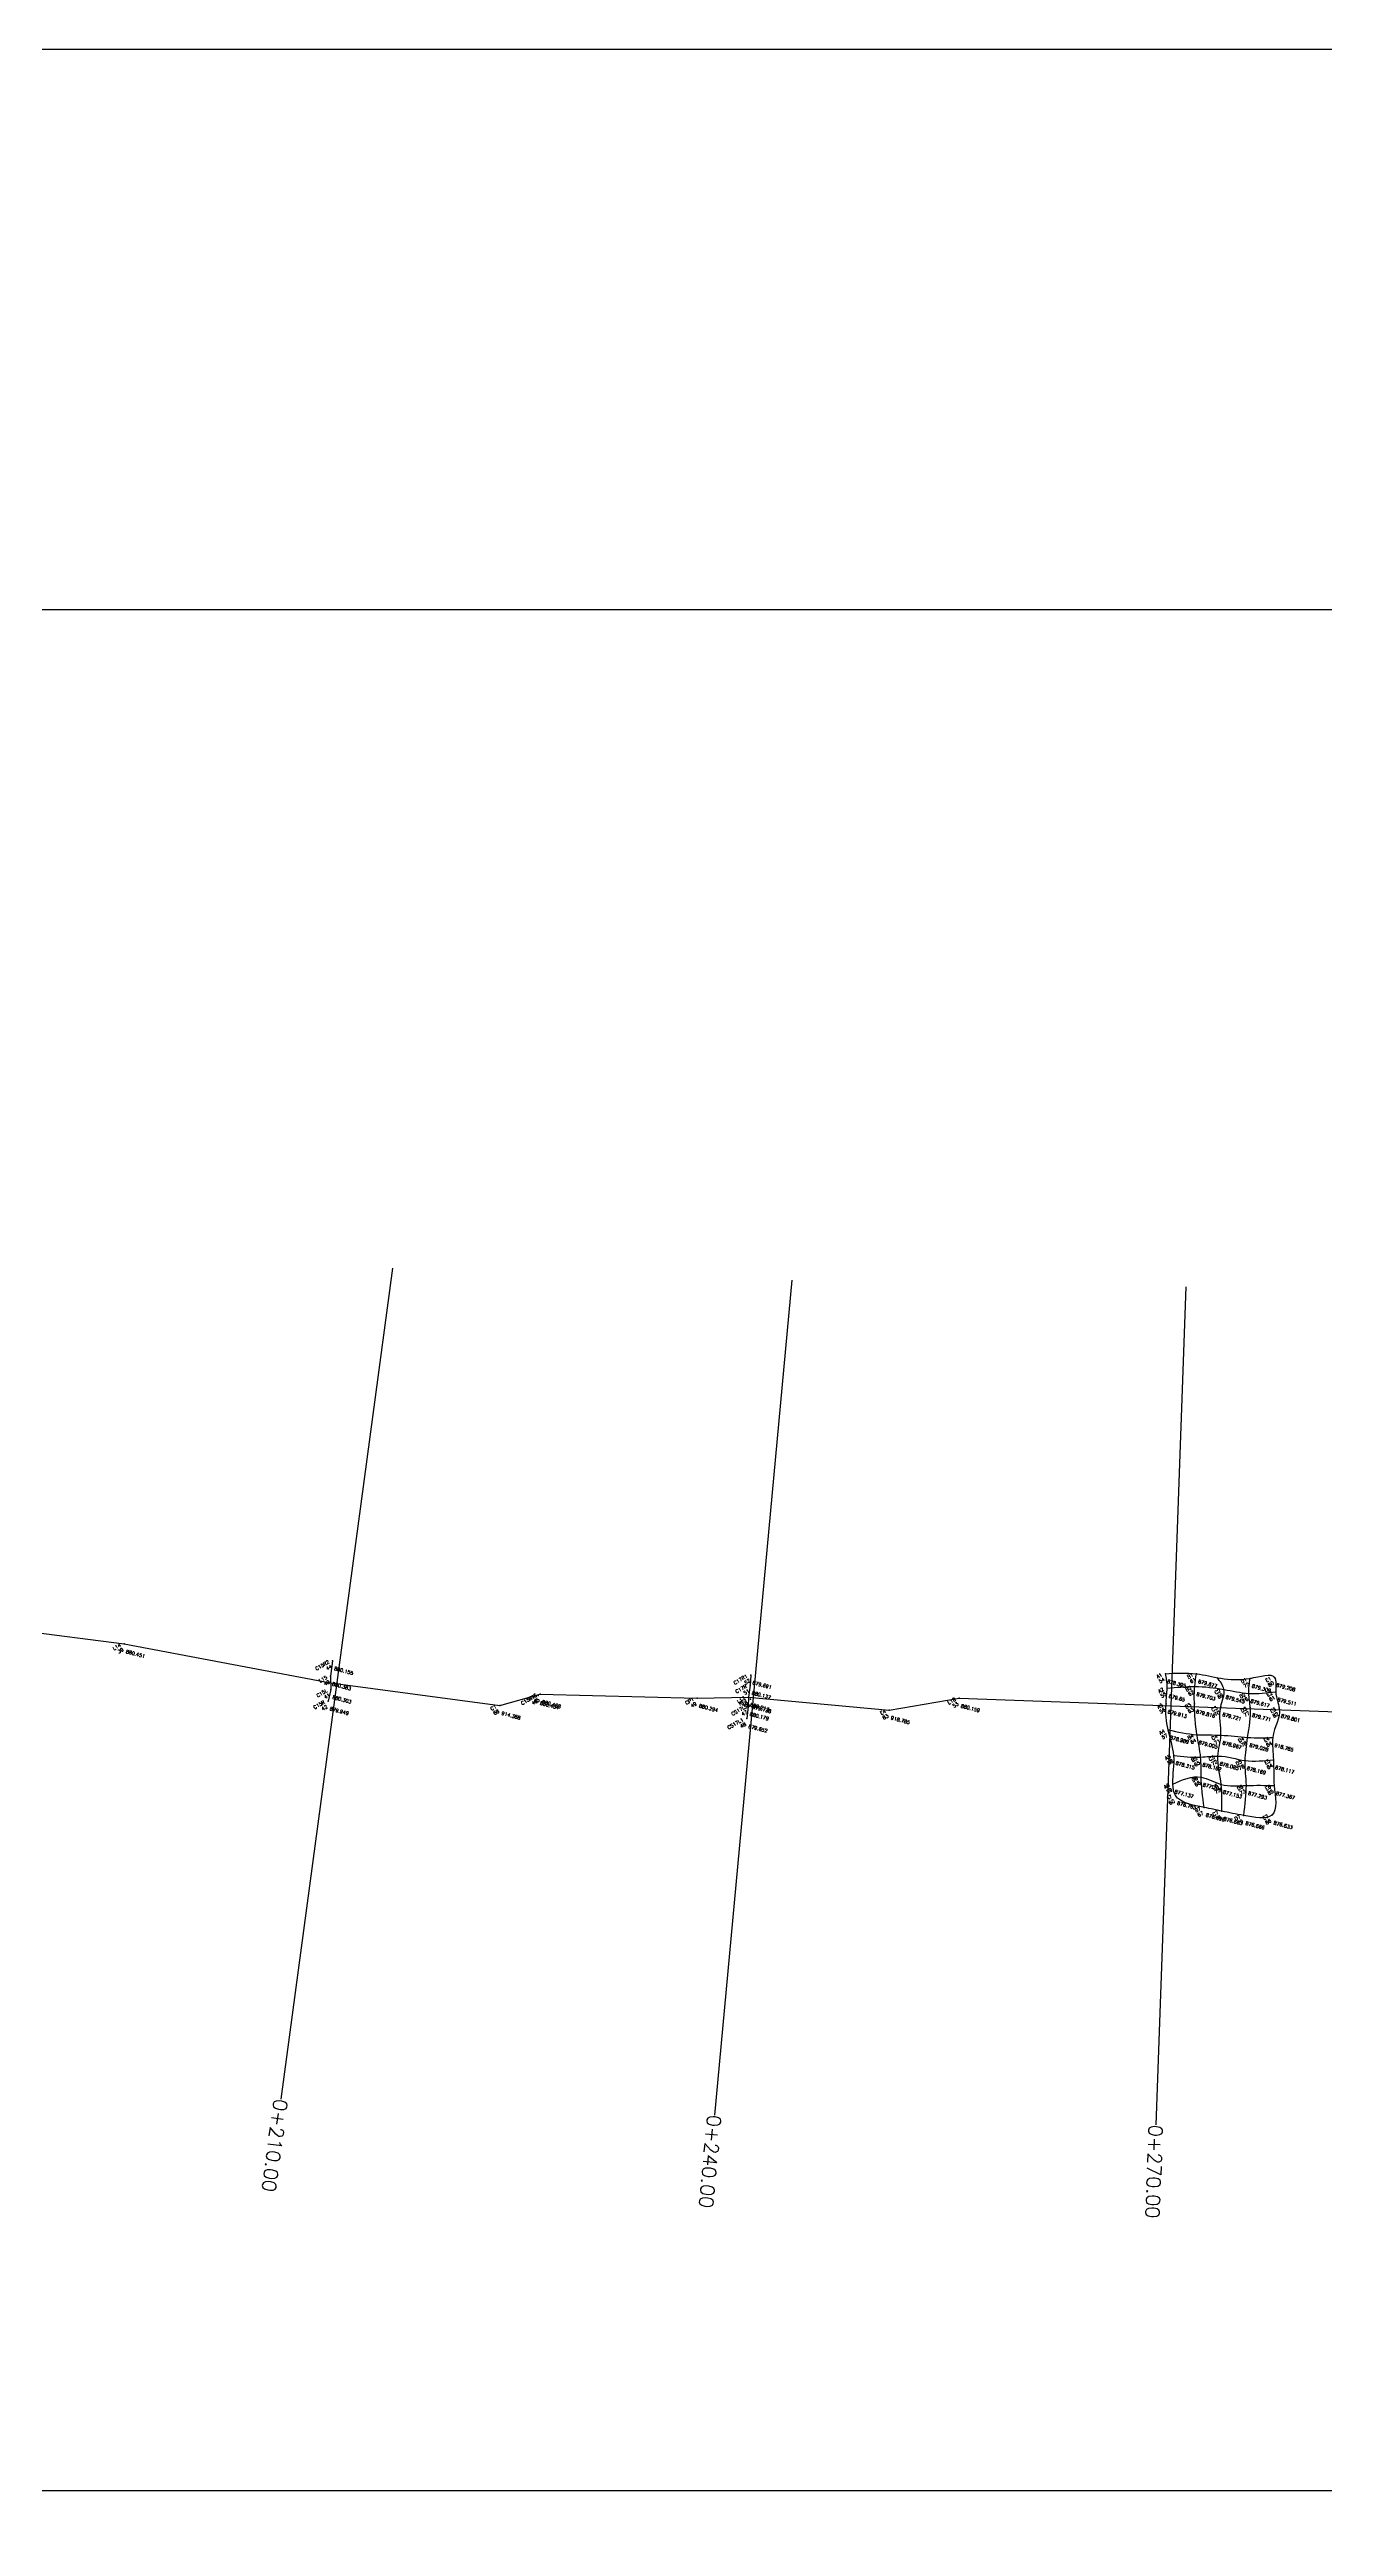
# Model space of a CAD drawing. Header units: millimetres. Extents: x 2640 to 12113, y 6003 to 13668.
# Drawn here: x 9964.8 to 10056, y 10586.1 to 10763.3 of the extents above; entities that cross this region are included whole.
import ezdxf
from ezdxf.enums import TextEntityAlignment as Align

# ---------------------------------------------------------------- set-up
doc = ezdxf.new("R2010")
doc.units = ezdxf.units.MM
for name, color, linetype in [('Boundary', 6, 'Continuous'), ('Chainage', 7, 'Continuous'), ('Points', 7, 'Continuous'), ('Points-ELV', 6, 'Continuous'), ('Points-NUM', 4, 'Continuous'), ('Points-TXT', 3, 'Continuous')]:
    doc.layers.add(name, color=color, linetype=linetype)
doc.styles.add('ROMANS', font='romans.shx')

# ---------------------------------------------------------------- blocks, each defined once
blk = doc.blocks.new('POINTS')
at = {"layer": 'Points'}
blk.add_line((0, 0), (0, 0), dxfattribs=at)
blk.add_point((0, 0), dxfattribs=at)
at = {"layer": 'Points-ELV', "style": 'ROMANS'}
blk.add_attdef('ELEV', text='', height=1, rotation=45, dxfattribs=at).set_placement((0, 0), align=Align.BOTTOM_LEFT)
at = {"layer": 'Points-NUM', "style": 'ROMANS'}
blk.add_attdef('PTNUM', text='', height=1, dxfattribs=at).set_placement((0, 0), align=Align.BOTTOM_RIGHT)
at = {"layer": 'Points-TXT', "style": 'ROMANS'}
blk.add_attdef('DESC', text='', height=1, dxfattribs=at).set_placement((0, 0), align=Align.BOTTOM_RIGHT)

msp = doc.modelspace()

# ---------------------------------------------------------------- linework, layer by layer
for p, q in [((9985.02, 10648.001, 880.155), (9984.866, 10646.9, 880.383)), ((9984.866, 10646.9, 880.383), (9984.887, 10645.949, 880.303)), ((10014.935, 10646.986, 879.691), (10014.88, 10646.258, 880.137)), ((9984.887, 10645.949, 880.303), (9984.7, 10645.123, 879.949)), ((10014.737, 10644.741, 880.179), (10014.64, 10643.87, 879.652)), ((10014.767, 10645.405, 880.213), (10014.737, 10644.741, 880.179)), ((10014.88, 10646.258, 880.137), (10014.767, 10645.405, 880.213))]:
    msp.add_line(p, q)
msp.add_lwpolyline([(9739.156, 10553.296), (10489.156, 10553.296), (10489.156, 10763.296), (9739.156, 10763.296)], close=True)
at = {"elevation": 879.506}
msp.add_lwpolyline([(9955.261, 10651.117), (9970.122, 10649.211), (9984.876, 10646.425), (9996.981, 10644.802), (9999.861, 10645.615), (10011.105, 10645.336), (10014.767, 10645.405), (10024.825, 10644.475), (10029.826, 10645.325), (10059.499, 10644.259), (10074.592, 10644.461), (10089.783, 10645.414), (10101.766, 10646.554), (10119.858, 10649.626), (10134.331, 10653.955), (10148.849, 10656.96)], dxfattribs=at)
for points in [[(10044.577, 10647.084, 878.395), (10044.703, 10646.037, 879.65), (10044.627, 10644.916, 879.913), (10044.781, 10643.068, 878.989), (10045.192, 10641.236, 878.315), (10045.115, 10639.186, 877.137), (10045.301, 10638.372, 876.765), (10047.351, 10637.516, 876.698), (10048.621, 10637.245, 876.663), (10050.191, 10636.935, 876.666), (10052.197, 10636.961, 876.633), (10052.364, 10639.076, 877.367), (10052.309, 10640.925, 878.117), (10052.262, 10642.513, 878.117), (10052.724, 10644.611, 879.801), (10052.473, 10645.786, 879.511), (10052.39, 10646.82, 879.208), (10050.644, 10646.748, 879.309), (10046.806, 10647.076, 879.677), (10044.577, 10647.084, 878.395)], [(10047.351, 10637.516, 876.698), (10047.132, 10639.682, 877.204), (10047.103, 10641.115, 878.162), (10046.835, 10642.72, 879.005), (10046.656, 10644.929, 879.816), (10046.679, 10646.168, 879.703), (10046.806, 10647.076, 879.677)], [(10048.621, 10637.245, 876.663), (10048.571, 10639.162, 877.153), (10048.342, 10641.192, 878.085), (10048.547, 10642.686, 878.967), (10048.538, 10644.716, 879.721), (10048.768, 10645.954, 879.545), (10048.267, 10646.817, 879.545)], [(10050.191, 10636.935, 876.666), (10050.373, 10639.082, 877.153), (10050.282, 10640.868, 879.028), (10050.464, 10642.52, 879.028), (10050.651, 10644.665, 879.771), (10050.548, 10645.673, 879.617), (10050.644, 10646.748, 879.309)], [(10044.703, 10646.037, 879.65), (10046.679, 10646.168, 879.703), (10048.768, 10645.954, 879.545), (10050.548, 10645.673, 879.617), (10052.473, 10645.786, 879.511)], [(10044.781, 10643.068, 878.989), (10046.835, 10642.72, 879.005), (10048.547, 10642.686, 878.967), (10050.464, 10642.52, 879.028), (10052.262, 10642.513, 878.117)], [(10045.192, 10641.236, 878.315), (10047.103, 10641.115, 878.162), (10048.342, 10641.192, 878.085), (10050.282, 10640.868, 879.028), (10052.309, 10640.925, 878.117)], [(10045.115, 10639.186, 877.137), (10047.132, 10639.682, 877.204), (10048.571, 10639.162, 877.153), (10050.373, 10639.082, 877.153), (10052.364, 10639.076, 877.367)]]:
    msp.add_spline(points, degree=3)
at = {"layer": 'Boundary'}
msp.add_lwpolyline([(9758.736, 10673.752), (9758.736, 10723.223), (10471.006, 10723.223), (10471.006, 10588.606), (9758.398, 10588.606), (9758.736, 10673.752)], dxfattribs=at)
at = {"layer": 'Chainage'}
for p, q in [((9989.297, 10676.1), (9981.328, 10616.632)), ((10017.854, 10675.248), (10012.327, 10615.503)), ((10046.045, 10674.762), (10043.889, 10614.8))]:
    msp.add_line(p, q, dxfattribs=at)

# ---------------------------------------------------------------- block references
at = {"layer": 'Points', "linetype": 'Continuous'}
ref = msp.add_blockref('POINTS', (9970.122, 10649.211, 880.451), dxfattribs=dict(at, xscale=-1, rotation=210.1246328448745))
ref.add_attrib('PTNUM', '39', dxfattribs={"layer": 'Points-NUM', "height": 0.25, "rotation": 30.12463, "style": 'ROMANS'}).set_placement((9970.146, 10648.671, 880.451), align=Align.BOTTOM_RIGHT)
ref.add_attrib('DESC', 'L14', dxfattribs={"layer": 'Points-TXT', "height": 0.25, "rotation": 30.12463, "style": 'ROMANS'}).set_placement((9969.958, 10648.995, 880.451), align=Align.BOTTOM_RIGHT)
ref.add_attrib('ELEV', '880.451', dxfattribs={"layer": 'Points-ELV', "height": 0.25, "rotation": 345.12463, "style": 'ROMANS'}).set_placement((9970.203, 10648.484, 880.451), align=Align.BOTTOM_LEFT)
ref = msp.add_blockref('POINTS', (9985.02, 10648.001, 880.155), dxfattribs=dict(at, xscale=-1, rotation=210.1246328448745))
ref.add_attrib('PTNUM', '44', dxfattribs={"layer": 'Points-NUM', "height": 0.25, "rotation": 30.12463, "style": 'ROMANS'}).set_placement((9985.045, 10647.461, 880.155), align=Align.BOTTOM_RIGHT)
ref.add_attrib('DESC', 'C15R2', dxfattribs={"layer": 'Points-TXT', "height": 0.25, "rotation": 30.12463, "style": 'ROMANS'}).set_placement((9984.856, 10647.785, 880.155), align=Align.BOTTOM_RIGHT)
ref.add_attrib('ELEV', '880.155', dxfattribs={"layer": 'Points-ELV', "height": 0.25, "rotation": 345.12463, "style": 'ROMANS'}).set_placement((9985.102, 10647.274, 880.155), align=Align.BOTTOM_LEFT)
ref = msp.add_blockref('POINTS', (9984.866, 10646.9, 880.383), dxfattribs=dict(at, xscale=-1, rotation=210.1246328448745))
ref.add_attrib('PTNUM', '40', dxfattribs={"layer": 'Points-NUM', "height": 0.25, "rotation": 30.12463, "style": 'ROMANS'}).set_placement((9984.89, 10646.36, 880.383), align=Align.BOTTOM_RIGHT)
ref.add_attrib('DESC', 'L15', dxfattribs={"layer": 'Points-TXT', "height": 0.25, "rotation": 30.12463, "style": 'ROMANS'}).set_placement((9984.702, 10646.685, 880.383), align=Align.BOTTOM_RIGHT)
ref.add_attrib('ELEV', '880.383', dxfattribs={"layer": 'Points-ELV', "height": 0.25, "rotation": 345.12463, "style": 'ROMANS'}).set_placement((9984.947, 10646.173, 880.383), align=Align.BOTTOM_LEFT)
ref = msp.add_blockref('POINTS', (10014.935, 10646.986, 879.691), dxfattribs=dict(at, xscale=-1, rotation=210.1246328448745))
ref.add_attrib('PTNUM', '52', dxfattribs={"layer": 'Points-NUM', "height": 0.25, "rotation": 30.12463, "style": 'ROMANS'}).set_placement((10014.959, 10646.446, 879.691), align=Align.BOTTOM_RIGHT)
ref.add_attrib('DESC', 'C17R1', dxfattribs={"layer": 'Points-TXT', "height": 0.25, "rotation": 30.12463, "style": 'ROMANS'}).set_placement((10014.771, 10646.771, 879.691), align=Align.BOTTOM_RIGHT)
ref.add_attrib('ELEV', '879.691', dxfattribs={"layer": 'Points-ELV', "height": 0.25, "rotation": 345.12463, "style": 'ROMANS'}).set_placement((10015.016, 10646.259, 879.691), align=Align.BOTTOM_LEFT)
ref = msp.add_blockref('POINTS', (10044.577, 10647.084, 878.395), dxfattribs=dict(at, xscale=-1, rotation=210.1246328448745))
ref.add_attrib('PTNUM', '54', dxfattribs={"layer": 'Points-NUM', "height": 0.25, "rotation": 30.12463, "style": 'ROMANS'}).set_placement((10044.601, 10646.544, 878.395), align=Align.BOTTOM_RIGHT)
ref.add_attrib('DESC', 'A1', dxfattribs={"layer": 'Points-TXT', "height": 0.25, "rotation": 30.12463, "style": 'ROMANS'}).set_placement((10044.413, 10646.869, 878.395), align=Align.BOTTOM_RIGHT)
ref.add_attrib('ELEV', '878.395', dxfattribs={"layer": 'Points-ELV', "height": 0.25, "rotation": 345.12463, "style": 'ROMANS'}).set_placement((10044.658, 10646.357, 878.395), align=Align.BOTTOM_LEFT)
ref = msp.add_blockref('POINTS', (10046.806, 10647.076, 879.677), dxfattribs=dict(at, xscale=-1, rotation=210.1246328448745))
ref.add_attrib('PTNUM', '61', dxfattribs={"layer": 'Points-NUM', "height": 0.25, "rotation": 30.12463, "style": 'ROMANS'}).set_placement((10046.83, 10646.536, 879.677), align=Align.BOTTOM_RIGHT)
ref.add_attrib('DESC', 'B1', dxfattribs={"layer": 'Points-TXT', "height": 0.25, "rotation": 30.12463, "style": 'ROMANS'}).set_placement((10046.642, 10646.86, 879.677), align=Align.BOTTOM_RIGHT)
ref.add_attrib('ELEV', '879.677', dxfattribs={"layer": 'Points-ELV', "height": 0.25, "rotation": 345.12463, "style": 'ROMANS'}).set_placement((10046.887, 10646.349, 879.677), align=Align.BOTTOM_LEFT)
ref = msp.add_blockref('POINTS', (10050.644, 10646.748, 879.309), dxfattribs=dict(at, xscale=-1, rotation=210.1246328448745))
ref.add_attrib('PTNUM', '75', dxfattribs={"layer": 'Points-NUM', "height": 0.25, "rotation": 30.12463, "style": 'ROMANS'}).set_placement((10050.668, 10646.208, 879.309), align=Align.BOTTOM_RIGHT)
ref.add_attrib('DESC', 'D1', dxfattribs={"layer": 'Points-TXT', "height": 0.25, "rotation": 30.12463, "style": 'ROMANS'}).set_placement((10050.48, 10646.532, 879.309), align=Align.BOTTOM_RIGHT)
ref.add_attrib('ELEV', '879.309', dxfattribs={"layer": 'Points-ELV', "height": 0.25, "rotation": 345.12463, "style": 'ROMANS'}).set_placement((10050.725, 10646.02, 879.309), align=Align.BOTTOM_LEFT)
ref = msp.add_blockref('POINTS', (10052.39, 10646.82, 879.208), dxfattribs=dict(at, xscale=-1, rotation=210.1246328448745))
ref.add_attrib('PTNUM', '80', dxfattribs={"layer": 'Points-NUM', "height": 0.25, "rotation": 30.12463, "style": 'ROMANS'}).set_placement((10052.414, 10646.28, 879.208), align=Align.BOTTOM_RIGHT)
ref.add_attrib('DESC', 'E1', dxfattribs={"layer": 'Points-TXT', "height": 0.25, "rotation": 30.12463, "style": 'ROMANS'}).set_placement((10052.226, 10646.604, 879.208), align=Align.BOTTOM_RIGHT)
ref.add_attrib('ELEV', '879.208', dxfattribs={"layer": 'Points-ELV', "height": 0.25, "rotation": 345.12463, "style": 'ROMANS'}).set_placement((10052.471, 10646.093, 879.208), align=Align.BOTTOM_LEFT)
ref = msp.add_blockref('POINTS', (9984.7, 10645.123, 879.949), dxfattribs=dict(at, xscale=-1, rotation=210.1246328448745))
ref.add_attrib('PTNUM', '42', dxfattribs={"layer": 'Points-NUM', "height": 0.25, "rotation": 30.12463, "style": 'ROMANS'}).set_placement((9984.724, 10644.583, 879.949), align=Align.BOTTOM_RIGHT)
ref.add_attrib('DESC', 'C15R', dxfattribs={"layer": 'Points-TXT', "height": 0.25, "rotation": 30.12463, "style": 'ROMANS'}).set_placement((9984.536, 10644.908, 879.949), align=Align.BOTTOM_RIGHT)
ref.add_attrib('ELEV', '879.949', dxfattribs={"layer": 'Points-ELV', "height": 0.25, "rotation": 345.12463, "style": 'ROMANS'}).set_placement((9984.781, 10644.396, 879.949), align=Align.BOTTOM_LEFT)
ref = msp.add_blockref('POINTS', (9984.887, 10645.949, 880.303), dxfattribs=dict(at, xscale=-1, rotation=210.1246328448745))
ref.add_attrib('PTNUM', '41', dxfattribs={"layer": 'Points-NUM', "height": 0.25, "rotation": 30.12463, "style": 'ROMANS'}).set_placement((9984.911, 10645.409, 880.303), align=Align.BOTTOM_RIGHT)
ref.add_attrib('DESC', 'C15L', dxfattribs={"layer": 'Points-TXT', "height": 0.25, "rotation": 30.12463, "style": 'ROMANS'}).set_placement((9984.723, 10645.733, 880.303), align=Align.BOTTOM_RIGHT)
ref.add_attrib('ELEV', '880.303', dxfattribs={"layer": 'Points-ELV', "height": 0.25, "rotation": 345.12463, "style": 'ROMANS'}).set_placement((9984.968, 10645.222, 880.303), align=Align.BOTTOM_LEFT)
ref = msp.add_blockref('POINTS', (9996.981, 10644.802, 914.388), dxfattribs=dict(at, xscale=-1, rotation=210.1246328448745))
ref.add_attrib('PTNUM', '68', dxfattribs={"layer": 'Points-NUM', "height": 0.25, "rotation": 30.12463, "style": 'ROMANS'}).set_placement((9997.005, 10644.263, 914.388), align=Align.BOTTOM_RIGHT)
ref.add_attrib('DESC', 'C1', dxfattribs={"layer": 'Points-TXT', "height": 0.25, "rotation": 30.12463, "style": 'ROMANS'}).set_placement((9996.817, 10644.587, 914.388), align=Align.BOTTOM_RIGHT)
ref.add_attrib('ELEV', '914.388', dxfattribs={"layer": 'Points-ELV', "height": 0.25, "rotation": 345.12463, "style": 'ROMANS'}).set_placement((9997.062, 10644.075, 914.388), align=Align.BOTTOM_LEFT)
ref = msp.add_blockref('POINTS', (9999.731, 10645.529, 880.454), dxfattribs=dict(at, xscale=-1, rotation=210.1246328448745))
ref.add_attrib('PTNUM', '43', dxfattribs={"layer": 'Points-NUM', "height": 0.25, "rotation": 30.12463, "style": 'ROMANS'}).set_placement((9999.755, 10644.989, 880.454), align=Align.BOTTOM_RIGHT)
ref.add_attrib('DESC', 'C15R1', dxfattribs={"layer": 'Points-TXT', "height": 0.25, "rotation": 30.12463, "style": 'ROMANS'}).set_placement((9999.567, 10645.313, 880.454), align=Align.BOTTOM_RIGHT)
ref.add_attrib('ELEV', '880.454', dxfattribs={"layer": 'Points-ELV', "height": 0.25, "rotation": 345.12463, "style": 'ROMANS'}).set_placement((9999.812, 10644.802, 880.454), align=Align.BOTTOM_LEFT)
ref = msp.add_blockref('POINTS', (9999.861, 10645.615, 880.468), dxfattribs=dict(at, xscale=-1, rotation=210.1246328448745))
ref.add_attrib('PTNUM', '45', dxfattribs={"layer": 'Points-NUM', "height": 0.25, "rotation": 30.12463, "style": 'ROMANS'}).set_placement((9999.886, 10645.075, 880.468), align=Align.BOTTOM_RIGHT)
ref.add_attrib('DESC', 'L16', dxfattribs={"layer": 'Points-TXT', "height": 0.25, "rotation": 30.12463, "style": 'ROMANS'}).set_placement((9999.697, 10645.399, 880.468), align=Align.BOTTOM_RIGHT)
ref.add_attrib('ELEV', '880.468', dxfattribs={"layer": 'Points-ELV', "height": 0.25, "rotation": 345.12463, "style": 'ROMANS'}).set_placement((9999.943, 10644.888, 880.468), align=Align.BOTTOM_LEFT)
ref = msp.add_blockref('POINTS', (10011.105, 10645.336, 880.294), dxfattribs=dict(at, xscale=-1, rotation=210.1246328448745))
ref.add_attrib('PTNUM', '49', dxfattribs={"layer": 'Points-NUM', "height": 0.25, "rotation": 30.12463, "style": 'ROMANS'}).set_placement((10011.129, 10644.796, 880.294), align=Align.BOTTOM_RIGHT)
ref.add_attrib('DESC', 'CP1', dxfattribs={"layer": 'Points-TXT', "height": 0.25, "rotation": 30.12463, "style": 'ROMANS'}).set_placement((10010.941, 10645.12, 880.294), align=Align.BOTTOM_RIGHT)
ref.add_attrib('ELEV', '880.294', dxfattribs={"layer": 'Points-ELV', "height": 0.25, "rotation": 345.12463, "style": 'ROMANS'}).set_placement((10011.186, 10644.609, 880.294), align=Align.BOTTOM_LEFT)
ref = msp.add_blockref('POINTS', (10014.737, 10644.741, 880.179), dxfattribs=dict(at, xscale=-1, rotation=210.1246328448745))
ref.add_attrib('PTNUM', '47', dxfattribs={"layer": 'Points-NUM', "height": 0.25, "rotation": 30.12463, "style": 'ROMANS'}).set_placement((10014.761, 10644.201, 880.179), align=Align.BOTTOM_RIGHT)
ref.add_attrib('DESC', 'CS17L', dxfattribs={"layer": 'Points-TXT', "height": 0.25, "rotation": 30.12463, "style": 'ROMANS'}).set_placement((10014.573, 10644.525, 880.179), align=Align.BOTTOM_RIGHT)
ref.add_attrib('ELEV', '880.179', dxfattribs={"layer": 'Points-ELV', "height": 0.25, "rotation": 345.12463, "style": 'ROMANS'}).set_placement((10014.818, 10644.014, 880.179), align=Align.BOTTOM_LEFT)
ref = msp.add_blockref('POINTS', (10014.88, 10646.258, 880.137), dxfattribs=dict(at, xscale=-1, rotation=210.1246328448745))
ref.add_attrib('PTNUM', '51', dxfattribs={"layer": 'Points-NUM', "height": 0.25, "rotation": 30.12463, "style": 'ROMANS'}).set_placement((10014.904, 10645.718, 880.137), align=Align.BOTTOM_RIGHT)
ref.add_attrib('DESC', 'C17R', dxfattribs={"layer": 'Points-TXT', "height": 0.25, "rotation": 30.12463, "style": 'ROMANS'}).set_placement((10014.716, 10646.043, 880.137), align=Align.BOTTOM_RIGHT)
ref.add_attrib('ELEV', '880.137', dxfattribs={"layer": 'Points-ELV', "height": 0.25, "rotation": 345.12463, "style": 'ROMANS'}).set_placement((10014.961, 10645.531, 880.137), align=Align.BOTTOM_LEFT)
ref = msp.add_blockref('POINTS', (10014.767, 10645.405, 880.213), dxfattribs=dict(at, xscale=-1, rotation=210.1246328448745))
ref.add_attrib('PTNUM', '46', dxfattribs={"layer": 'Points-NUM', "height": 0.25, "rotation": 30.12463, "style": 'ROMANS'}).set_placement((10014.791, 10644.865, 880.213), align=Align.BOTTOM_RIGHT)
ref.add_attrib('DESC', 'L17', dxfattribs={"layer": 'Points-TXT', "height": 0.25, "rotation": 30.12463, "style": 'ROMANS'}).set_placement((10014.603, 10645.19, 880.213), align=Align.BOTTOM_RIGHT)
ref.add_attrib('ELEV', '880.213', dxfattribs={"layer": 'Points-ELV', "height": 0.25, "rotation": 345.12463, "style": 'ROMANS'}).set_placement((10014.848, 10644.678, 880.213), align=Align.BOTTOM_LEFT)
ref = msp.add_blockref('POINTS', (10014.915, 10645.258, 879.738), dxfattribs=dict(at, xscale=-1, rotation=210.1246328448745))
ref.add_attrib('PTNUM', '50', dxfattribs={"layer": 'Points-NUM', "height": 0.25, "rotation": 30.12463, "style": 'ROMANS'}).set_placement((10014.939, 10644.718, 879.738), align=Align.BOTTOM_RIGHT)
ref.add_attrib('DESC', 'RF1', dxfattribs={"layer": 'Points-TXT', "height": 0.25, "rotation": 30.12463, "style": 'ROMANS'}).set_placement((10014.751, 10645.042, 879.738), align=Align.BOTTOM_RIGHT)
ref.add_attrib('ELEV', '879.738', dxfattribs={"layer": 'Points-ELV', "height": 0.25, "rotation": 345.12463, "style": 'ROMANS'}).set_placement((10014.996, 10644.531, 879.738), align=Align.BOTTOM_LEFT)
ref = msp.add_blockref('POINTS', (10029.826, 10645.325, 880.159), dxfattribs=dict(at, xscale=-1, rotation=210.1246328448745))
ref.add_attrib('PTNUM', '53', dxfattribs={"layer": 'Points-NUM', "height": 0.25, "rotation": 30.12463, "style": 'ROMANS'}).set_placement((10029.85, 10644.785, 880.159), align=Align.BOTTOM_RIGHT)
ref.add_attrib('DESC', 'L18', dxfattribs={"layer": 'Points-TXT', "height": 0.25, "rotation": 30.12463, "style": 'ROMANS'}).set_placement((10029.662, 10645.11, 880.159), align=Align.BOTTOM_RIGHT)
ref.add_attrib('ELEV', '880.159', dxfattribs={"layer": 'Points-ELV', "height": 0.25, "rotation": 345.12463, "style": 'ROMANS'}).set_placement((10029.907, 10644.598, 880.159), align=Align.BOTTOM_LEFT)
ref = msp.add_blockref('POINTS', (10044.627, 10644.916, 879.913), dxfattribs=dict(at, xscale=-1, rotation=210.1246328448745))
ref.add_attrib('PTNUM', '56', dxfattribs={"layer": 'Points-NUM', "height": 0.25, "rotation": 30.12463, "style": 'ROMANS'}).set_placement((10044.652, 10644.376, 879.913), align=Align.BOTTOM_RIGHT)
ref.add_attrib('DESC', 'A3', dxfattribs={"layer": 'Points-TXT', "height": 0.25, "rotation": 30.12463, "style": 'ROMANS'}).set_placement((10044.463, 10644.7, 879.913), align=Align.BOTTOM_RIGHT)
ref.add_attrib('ELEV', '879.913', dxfattribs={"layer": 'Points-ELV', "height": 0.25, "rotation": 345.12463, "style": 'ROMANS'}).set_placement((10044.709, 10644.189, 879.913), align=Align.BOTTOM_LEFT)
ref = msp.add_blockref('POINTS', (10044.703, 10646.037, 879.65), dxfattribs=dict(at, xscale=-1, rotation=210.1246328448745))
ref.add_attrib('PTNUM', '55', dxfattribs={"layer": 'Points-NUM', "height": 0.25, "rotation": 30.12463, "style": 'ROMANS'}).set_placement((10044.727, 10645.497, 879.65), align=Align.BOTTOM_RIGHT)
ref.add_attrib('DESC', 'A2', dxfattribs={"layer": 'Points-TXT', "height": 0.25, "rotation": 30.12463, "style": 'ROMANS'}).set_placement((10044.539, 10645.821, 879.65), align=Align.BOTTOM_RIGHT)
ref.add_attrib('ELEV', '879.65', dxfattribs={"layer": 'Points-ELV', "height": 0.25, "rotation": 345.12463, "style": 'ROMANS'}).set_placement((10044.784, 10645.31, 879.65), align=Align.BOTTOM_LEFT)
ref = msp.add_blockref('POINTS', (10046.656, 10644.929, 879.816), dxfattribs=dict(at, xscale=-1, rotation=210.1246328448745))
ref.add_attrib('PTNUM', '63', dxfattribs={"layer": 'Points-NUM', "height": 0.25, "rotation": 30.12463, "style": 'ROMANS'}).set_placement((10046.68, 10644.389, 879.816), align=Align.BOTTOM_RIGHT)
ref.add_attrib('DESC', 'B3', dxfattribs={"layer": 'Points-TXT', "height": 0.25, "rotation": 30.12463, "style": 'ROMANS'}).set_placement((10046.492, 10644.713, 879.816), align=Align.BOTTOM_RIGHT)
ref.add_attrib('ELEV', '879.816', dxfattribs={"layer": 'Points-ELV', "height": 0.25, "rotation": 345.12463, "style": 'ROMANS'}).set_placement((10046.737, 10644.201, 879.816), align=Align.BOTTOM_LEFT)
ref = msp.add_blockref('POINTS', (10046.679, 10646.168, 879.703), dxfattribs=dict(at, xscale=-1, rotation=210.1246328448745))
ref.add_attrib('PTNUM', '62', dxfattribs={"layer": 'Points-NUM', "height": 0.25, "rotation": 30.12463, "style": 'ROMANS'}).set_placement((10046.703, 10645.629, 879.703), align=Align.BOTTOM_RIGHT)
ref.add_attrib('DESC', 'B2', dxfattribs={"layer": 'Points-TXT', "height": 0.25, "rotation": 30.12463, "style": 'ROMANS'}).set_placement((10046.515, 10645.953, 879.703), align=Align.BOTTOM_RIGHT)
ref.add_attrib('ELEV', '879.703', dxfattribs={"layer": 'Points-ELV', "height": 0.25, "rotation": 345.12463, "style": 'ROMANS'}).set_placement((10046.76, 10645.441, 879.703), align=Align.BOTTOM_LEFT)
ref = msp.add_blockref('POINTS', (10048.538, 10644.716, 879.721), dxfattribs=dict(at, xscale=-1, rotation=210.1246328448745))
ref.add_attrib('PTNUM', '70', dxfattribs={"layer": 'Points-NUM', "height": 0.25, "rotation": 30.12463, "style": 'ROMANS'}).set_placement((10048.562, 10644.176, 879.721), align=Align.BOTTOM_RIGHT)
ref.add_attrib('DESC', 'C3', dxfattribs={"layer": 'Points-TXT', "height": 0.25, "rotation": 30.12463, "style": 'ROMANS'}).set_placement((10048.374, 10644.501, 879.721), align=Align.BOTTOM_RIGHT)
ref.add_attrib('ELEV', '879.721', dxfattribs={"layer": 'Points-ELV', "height": 0.25, "rotation": 345.12463, "style": 'ROMANS'}).set_placement((10048.619, 10643.989, 879.721), align=Align.BOTTOM_LEFT)
ref = msp.add_blockref('POINTS', (10048.768, 10645.954, 879.545), dxfattribs=dict(at, xscale=-1, rotation=210.1246328448745))
ref.add_attrib('PTNUM', '69', dxfattribs={"layer": 'Points-NUM', "height": 0.25, "rotation": 30.12463, "style": 'ROMANS'}).set_placement((10048.792, 10645.414, 879.545), align=Align.BOTTOM_RIGHT)
ref.add_attrib('DESC', 'C2', dxfattribs={"layer": 'Points-TXT', "height": 0.25, "rotation": 30.12463, "style": 'ROMANS'}).set_placement((10048.604, 10645.738, 879.545), align=Align.BOTTOM_RIGHT)
ref.add_attrib('ELEV', '879.545', dxfattribs={"layer": 'Points-ELV', "height": 0.25, "rotation": 345.12463, "style": 'ROMANS'}).set_placement((10048.849, 10645.227, 879.545), align=Align.BOTTOM_LEFT)
ref = msp.add_blockref('POINTS', (10050.548, 10645.673, 879.617), dxfattribs=dict(at, xscale=-1, rotation=210.1246328448745))
ref.add_attrib('PTNUM', '76', dxfattribs={"layer": 'Points-NUM', "height": 0.25, "rotation": 30.12463, "style": 'ROMANS'}).set_placement((10050.573, 10645.133, 879.617), align=Align.BOTTOM_RIGHT)
ref.add_attrib('DESC', 'D2', dxfattribs={"layer": 'Points-TXT', "height": 0.25, "rotation": 30.12463, "style": 'ROMANS'}).set_placement((10050.384, 10645.457, 879.617), align=Align.BOTTOM_RIGHT)
ref.add_attrib('ELEV', '879.617', dxfattribs={"layer": 'Points-ELV', "height": 0.25, "rotation": 345.12463, "style": 'ROMANS'}).set_placement((10050.63, 10644.945, 879.617), align=Align.BOTTOM_LEFT)
ref = msp.add_blockref('POINTS', (10050.651, 10644.665, 879.771), dxfattribs=dict(at, xscale=-1, rotation=210.1246328448745))
ref.add_attrib('PTNUM', '77', dxfattribs={"layer": 'Points-NUM', "height": 0.25, "rotation": 30.12463, "style": 'ROMANS'}).set_placement((10050.675, 10644.125, 879.771), align=Align.BOTTOM_RIGHT)
ref.add_attrib('DESC', 'D3', dxfattribs={"layer": 'Points-TXT', "height": 0.25, "rotation": 30.12463, "style": 'ROMANS'}).set_placement((10050.487, 10644.449, 879.771), align=Align.BOTTOM_RIGHT)
ref.add_attrib('ELEV', '879.771', dxfattribs={"layer": 'Points-ELV', "height": 0.25, "rotation": 345.12463, "style": 'ROMANS'}).set_placement((10050.732, 10643.938, 879.771), align=Align.BOTTOM_LEFT)
ref = msp.add_blockref('POINTS', (10052.473, 10645.786, 879.511), dxfattribs=dict(at, xscale=-1, rotation=210.1246328448745))
ref.add_attrib('PTNUM', '81', dxfattribs={"layer": 'Points-NUM', "height": 0.25, "rotation": 30.12463, "style": 'ROMANS'}).set_placement((10052.498, 10645.246, 879.511), align=Align.BOTTOM_RIGHT)
ref.add_attrib('DESC', 'E2', dxfattribs={"layer": 'Points-TXT', "height": 0.25, "rotation": 30.12463, "style": 'ROMANS'}).set_placement((10052.309, 10645.57, 879.511), align=Align.BOTTOM_RIGHT)
ref.add_attrib('ELEV', '879.511', dxfattribs={"layer": 'Points-ELV', "height": 0.25, "rotation": 345.12463, "style": 'ROMANS'}).set_placement((10052.555, 10645.059, 879.511), align=Align.BOTTOM_LEFT)
ref = msp.add_blockref('POINTS', (10052.724, 10644.611, 879.801), dxfattribs=dict(at, xscale=-1, rotation=210.1246328448745))
ref.add_attrib('PTNUM', '82', dxfattribs={"layer": 'Points-NUM', "height": 0.25, "rotation": 30.12463, "style": 'ROMANS'}).set_placement((10052.748, 10644.071, 879.801), align=Align.BOTTOM_RIGHT)
ref.add_attrib('DESC', 'E3', dxfattribs={"layer": 'Points-TXT', "height": 0.25, "rotation": 30.12463, "style": 'ROMANS'}).set_placement((10052.56, 10644.395, 879.801), align=Align.BOTTOM_RIGHT)
ref.add_attrib('ELEV', '879.801', dxfattribs={"layer": 'Points-ELV', "height": 0.25, "rotation": 345.12463, "style": 'ROMANS'}).set_placement((10052.805, 10643.884, 879.801), align=Align.BOTTOM_LEFT)
ref = msp.add_blockref('POINTS', (10014.64, 10643.87, 879.652), dxfattribs=dict(at, xscale=-1, rotation=210.1246328448745))
ref.add_attrib('PTNUM', '48', dxfattribs={"layer": 'Points-NUM', "height": 0.25, "rotation": 30.12463, "style": 'ROMANS'}).set_placement((10014.664, 10643.33, 879.652), align=Align.BOTTOM_RIGHT)
ref.add_attrib('DESC', 'CS17L1', dxfattribs={"layer": 'Points-TXT', "height": 0.25, "rotation": 30.12463, "style": 'ROMANS'}).set_placement((10014.476, 10643.655, 879.652), align=Align.BOTTOM_RIGHT)
ref.add_attrib('ELEV', '879.652', dxfattribs={"layer": 'Points-ELV', "height": 0.25, "rotation": 345.12463, "style": 'ROMANS'}).set_placement((10014.721, 10643.143, 879.652), align=Align.BOTTOM_LEFT)
ref = msp.add_blockref('POINTS', (10024.825, 10644.475, 918.785), dxfattribs=dict(at, xscale=-1, rotation=210.1246328448745))
ref.add_attrib('PTNUM', '83', dxfattribs={"layer": 'Points-NUM', "height": 0.25, "rotation": 30.12463, "style": 'ROMANS'}).set_placement((10024.849, 10643.935, 918.785), align=Align.BOTTOM_RIGHT)
ref.add_attrib('DESC', 'E4', dxfattribs={"layer": 'Points-TXT', "height": 0.25, "rotation": 30.12463, "style": 'ROMANS'}).set_placement((10024.661, 10644.259, 918.785), align=Align.BOTTOM_RIGHT)
ref.add_attrib('ELEV', '918.785', dxfattribs={"layer": 'Points-ELV', "height": 0.25, "rotation": 345.12463, "style": 'ROMANS'}).set_placement((10024.906, 10643.748, 918.785), align=Align.BOTTOM_LEFT)
ref = msp.add_blockref('POINTS', (10044.781, 10643.068, 878.989), dxfattribs=dict(at, xscale=-1, rotation=210.1246328448745))
ref.add_attrib('PTNUM', '57', dxfattribs={"layer": 'Points-NUM', "height": 0.25, "rotation": 30.12463, "style": 'ROMANS'}).set_placement((10044.806, 10642.529, 878.989), align=Align.BOTTOM_RIGHT)
ref.add_attrib('DESC', 'A4', dxfattribs={"layer": 'Points-TXT', "height": 0.25, "rotation": 30.12463, "style": 'ROMANS'}).set_placement((10044.617, 10642.853, 878.989), align=Align.BOTTOM_RIGHT)
ref.add_attrib('ELEV', '878.989', dxfattribs={"layer": 'Points-ELV', "height": 0.25, "rotation": 345.12463, "style": 'ROMANS'}).set_placement((10044.863, 10642.341, 878.989), align=Align.BOTTOM_LEFT)
ref = msp.add_blockref('POINTS', (10045.192, 10641.236, 878.315), dxfattribs=dict(at, xscale=-1, rotation=210.1246328448745))
ref.add_attrib('PTNUM', '58', dxfattribs={"layer": 'Points-NUM', "height": 0.25, "rotation": 30.12463, "style": 'ROMANS'}).set_placement((10045.217, 10640.696, 878.315), align=Align.BOTTOM_RIGHT)
ref.add_attrib('DESC', 'A5', dxfattribs={"layer": 'Points-TXT', "height": 0.25, "rotation": 30.12463, "style": 'ROMANS'}).set_placement((10045.028, 10641.021, 878.315), align=Align.BOTTOM_RIGHT)
ref.add_attrib('ELEV', '878.315', dxfattribs={"layer": 'Points-ELV', "height": 0.25, "rotation": 345.12463, "style": 'ROMANS'}).set_placement((10045.274, 10640.509, 878.315), align=Align.BOTTOM_LEFT)
ref = msp.add_blockref('POINTS', (10046.835, 10642.72, 879.005), dxfattribs=dict(at, xscale=-1, rotation=210.1246328448745))
ref.add_attrib('PTNUM', '64', dxfattribs={"layer": 'Points-NUM', "height": 0.25, "rotation": 30.12463, "style": 'ROMANS'}).set_placement((10046.859, 10642.18, 879.005), align=Align.BOTTOM_RIGHT)
ref.add_attrib('DESC', 'B4', dxfattribs={"layer": 'Points-TXT', "height": 0.25, "rotation": 30.12463, "style": 'ROMANS'}).set_placement((10046.671, 10642.504, 879.005), align=Align.BOTTOM_RIGHT)
ref.add_attrib('ELEV', '879.005', dxfattribs={"layer": 'Points-ELV', "height": 0.25, "rotation": 345.12463, "style": 'ROMANS'}).set_placement((10046.916, 10641.993, 879.005), align=Align.BOTTOM_LEFT)
ref = msp.add_blockref('POINTS', (10047.103, 10641.115, 878.162), dxfattribs=dict(at, xscale=-1, rotation=210.1246328448745))
ref.add_attrib('PTNUM', '65', dxfattribs={"layer": 'Points-NUM', "height": 0.25, "rotation": 30.12463, "style": 'ROMANS'}).set_placement((10047.128, 10640.575, 878.162), align=Align.BOTTOM_RIGHT)
ref.add_attrib('DESC', 'B5', dxfattribs={"layer": 'Points-TXT', "height": 0.25, "rotation": 30.12463, "style": 'ROMANS'}).set_placement((10046.939, 10640.899, 878.162), align=Align.BOTTOM_RIGHT)
ref.add_attrib('ELEV', '878.162', dxfattribs={"layer": 'Points-ELV', "height": 0.25, "rotation": 345.12463, "style": 'ROMANS'}).set_placement((10047.185, 10640.388, 878.162), align=Align.BOTTOM_LEFT)
ref = msp.add_blockref('POINTS', (10048.342, 10641.192, 878.085), dxfattribs=dict(at, xscale=-1, rotation=210.1246328448745))
ref.add_attrib('PTNUM', '72', dxfattribs={"layer": 'Points-NUM', "height": 0.25, "rotation": 30.12463, "style": 'ROMANS'}).set_placement((10048.366, 10640.652, 878.085), align=Align.BOTTOM_RIGHT)
ref.add_attrib('DESC', 'C5', dxfattribs={"layer": 'Points-TXT', "height": 0.25, "rotation": 30.12463, "style": 'ROMANS'}).set_placement((10048.178, 10640.976, 878.085), align=Align.BOTTOM_RIGHT)
ref.add_attrib('ELEV', '878.085', dxfattribs={"layer": 'Points-ELV', "height": 0.25, "rotation": 345.12463, "style": 'ROMANS'}).set_placement((10048.423, 10640.465, 878.085), align=Align.BOTTOM_LEFT)
ref = msp.add_blockref('POINTS', (10048.547, 10642.686, 878.967), dxfattribs=dict(at, xscale=-1, rotation=210.1246328448745))
ref.add_attrib('PTNUM', '71', dxfattribs={"layer": 'Points-NUM', "height": 0.25, "rotation": 30.12463, "style": 'ROMANS'}).set_placement((10048.571, 10642.146, 878.967), align=Align.BOTTOM_RIGHT)
ref.add_attrib('DESC', 'C4', dxfattribs={"layer": 'Points-TXT', "height": 0.25, "rotation": 30.12463, "style": 'ROMANS'}).set_placement((10048.383, 10642.47, 878.967), align=Align.BOTTOM_RIGHT)
ref.add_attrib('ELEV', '878.967', dxfattribs={"layer": 'Points-ELV', "height": 0.25, "rotation": 345.12463, "style": 'ROMANS'}).set_placement((10048.628, 10641.959, 878.967), align=Align.BOTTOM_LEFT)
ref = msp.add_blockref('POINTS', (10050.464, 10642.52, 879.028), dxfattribs=dict(at, xscale=-1, rotation=210.1246328448745))
ref.add_attrib('PTNUM', '78', dxfattribs={"layer": 'Points-NUM', "height": 0.25, "rotation": 30.12463, "style": 'ROMANS'}).set_placement((10050.489, 10641.98, 879.028), align=Align.BOTTOM_RIGHT)
ref.add_attrib('DESC', 'D4', dxfattribs={"layer": 'Points-TXT', "height": 0.25, "rotation": 30.12463, "style": 'ROMANS'}).set_placement((10050.3, 10642.304, 879.028), align=Align.BOTTOM_RIGHT)
ref.add_attrib('ELEV', '879.028', dxfattribs={"layer": 'Points-ELV', "height": 0.25, "rotation": 345.12463, "style": 'ROMANS'}).set_placement((10050.546, 10641.792, 879.028), align=Align.BOTTOM_LEFT)
ref = msp.add_blockref('POINTS', (10052.262, 10642.513, 878.117), dxfattribs=dict(at, xscale=-1, rotation=210.1246328448745))
ref.add_attrib('PTNUM', '84', dxfattribs={"layer": 'Points-NUM', "height": 0.25, "rotation": 30.12463, "style": 'ROMANS'}).set_placement((10052.286, 10641.973, 878.117), align=Align.BOTTOM_RIGHT)
ref.add_attrib('DESC', 'E4', dxfattribs={"layer": 'Points-TXT', "height": 0.25, "rotation": 30.12463, "style": 'ROMANS'}).set_placement((10052.098, 10642.298, 878.117), align=Align.BOTTOM_RIGHT)
ref.add_attrib('ELEV', '918.785', dxfattribs={"layer": 'Points-ELV', "height": 0.25, "rotation": 345.12463, "style": 'ROMANS'}).set_placement((10052.343, 10641.786, 878.117), align=Align.BOTTOM_LEFT)
ref = msp.add_blockref('POINTS', (10045.115, 10639.186, 877.137), dxfattribs=dict(at, xscale=-1, rotation=210.1246328448745))
ref.add_attrib('PTNUM', '59', dxfattribs={"layer": 'Points-NUM', "height": 0.25, "rotation": 30.12463, "style": 'ROMANS'}).set_placement((10045.139, 10638.647, 877.137), align=Align.BOTTOM_RIGHT)
ref.add_attrib('DESC', 'A6', dxfattribs={"layer": 'Points-TXT', "height": 0.25, "rotation": 30.12463, "style": 'ROMANS'}).set_placement((10044.951, 10638.971, 877.137), align=Align.BOTTOM_RIGHT)
ref.add_attrib('ELEV', '877.137', dxfattribs={"layer": 'Points-ELV', "height": 0.25, "rotation": 345.12463, "style": 'ROMANS'}).set_placement((10045.196, 10638.459, 877.137), align=Align.BOTTOM_LEFT)
ref = msp.add_blockref('POINTS', (10047.132, 10639.682, 877.204), dxfattribs=dict(at, xscale=-1, rotation=210.1246328448745))
ref.add_attrib('PTNUM', '66', dxfattribs={"layer": 'Points-NUM', "height": 0.25, "rotation": 30.12463, "style": 'ROMANS'}).set_placement((10047.157, 10639.142, 877.204), align=Align.BOTTOM_RIGHT)
ref.add_attrib('DESC', 'B6', dxfattribs={"layer": 'Points-TXT', "height": 0.25, "rotation": 30.12463, "style": 'ROMANS'}).set_placement((10046.968, 10639.466, 877.204), align=Align.BOTTOM_RIGHT)
ref.add_attrib('ELEV', '877.204', dxfattribs={"layer": 'Points-ELV', "height": 0.25, "rotation": 345.12463, "style": 'ROMANS'}).set_placement((10047.214, 10638.955, 877.204), align=Align.BOTTOM_LEFT)
ref = msp.add_blockref('POINTS', (10050.282, 10640.868, 879.028), dxfattribs=dict(at, xscale=-1, rotation=210.1246328448745))
ref.add_attrib('PTNUM', '78', dxfattribs={"layer": 'Points-NUM', "height": 0.25, "rotation": 30.12463, "style": 'ROMANS'}).set_placement((10050.306, 10640.328, 879.028), align=Align.BOTTOM_RIGHT)
ref.add_attrib('DESC', 'D5', dxfattribs={"layer": 'Points-TXT', "height": 0.25, "rotation": 30.12463, "style": 'ROMANS'}).set_placement((10050.118, 10640.652, 879.028), align=Align.BOTTOM_RIGHT)
ref.add_attrib('ELEV', '878.169', dxfattribs={"layer": 'Points-ELV', "height": 0.25, "rotation": 345.12463, "style": 'ROMANS'}).set_placement((10050.363, 10640.141, 879.028), align=Align.BOTTOM_LEFT)
ref = msp.add_blockref('POINTS', (10052.309, 10640.925, 878.117), dxfattribs=dict(at, xscale=-1, rotation=210.1246328448745))
ref.add_attrib('PTNUM', '84', dxfattribs={"layer": 'Points-NUM', "height": 0.25, "rotation": 30.12463, "style": 'ROMANS'}).set_placement((10052.333, 10640.385, 878.117), align=Align.BOTTOM_RIGHT)
ref.add_attrib('DESC', 'E5', dxfattribs={"layer": 'Points-TXT', "height": 0.25, "rotation": 30.12463, "style": 'ROMANS'}).set_placement((10052.145, 10640.709, 878.117), align=Align.BOTTOM_RIGHT)
ref.add_attrib('ELEV', '878.117', dxfattribs={"layer": 'Points-ELV', "height": 0.25, "rotation": 345.12463, "style": 'ROMANS'}).set_placement((10052.39, 10640.198, 878.117), align=Align.BOTTOM_LEFT)
ref = msp.add_blockref('POINTS', (10045.301, 10638.372, 876.765), dxfattribs=dict(at, xscale=-1, rotation=210.1246328448745))
ref.add_attrib('PTNUM', '60', dxfattribs={"layer": 'Points-NUM', "height": 0.25, "rotation": 30.12463, "style": 'ROMANS'}).set_placement((10045.325, 10637.832, 876.765), align=Align.BOTTOM_RIGHT)
ref.add_attrib('DESC', 'A7', dxfattribs={"layer": 'Points-TXT', "height": 0.25, "rotation": 30.12463, "style": 'ROMANS'}).set_placement((10045.137, 10638.156, 876.765), align=Align.BOTTOM_RIGHT)
ref.add_attrib('ELEV', '876.765', dxfattribs={"layer": 'Points-ELV', "height": 0.25, "rotation": 345.12463, "style": 'ROMANS'}).set_placement((10045.382, 10637.645, 876.765), align=Align.BOTTOM_LEFT)
ref = msp.add_blockref('POINTS', (10047.351, 10637.516, 876.698), dxfattribs=dict(at, xscale=-1, rotation=210.1246328448745))
ref.add_attrib('PTNUM', '67', dxfattribs={"layer": 'Points-NUM', "height": 0.25, "rotation": 30.12463, "style": 'ROMANS'}).set_placement((10047.375, 10636.976, 876.698), align=Align.BOTTOM_RIGHT)
ref.add_attrib('DESC', 'B7', dxfattribs={"layer": 'Points-TXT', "height": 0.25, "rotation": 30.12463, "style": 'ROMANS'}).set_placement((10047.187, 10637.301, 876.698), align=Align.BOTTOM_RIGHT)
ref.add_attrib('ELEV', '876.698', dxfattribs={"layer": 'Points-ELV', "height": 0.25, "rotation": 345.12463, "style": 'ROMANS'}).set_placement((10047.432, 10636.789, 876.698), align=Align.BOTTOM_LEFT)
ref = msp.add_blockref('POINTS', (10048.571, 10639.162, 877.153), dxfattribs=dict(at, xscale=-1, rotation=210.1246328448745))
ref.add_attrib('PTNUM', '73', dxfattribs={"layer": 'Points-NUM', "height": 0.25, "rotation": 30.12463, "style": 'ROMANS'}).set_placement((10048.595, 10638.622, 877.153), align=Align.BOTTOM_RIGHT)
ref.add_attrib('DESC', 'C6', dxfattribs={"layer": 'Points-TXT', "height": 0.25, "rotation": 30.12463, "style": 'ROMANS'}).set_placement((10048.407, 10638.946, 877.153), align=Align.BOTTOM_RIGHT)
ref.add_attrib('ELEV', '877.153', dxfattribs={"layer": 'Points-ELV', "height": 0.25, "rotation": 345.12463, "style": 'ROMANS'}).set_placement((10048.652, 10638.435, 877.153), align=Align.BOTTOM_LEFT)
ref = msp.add_blockref('POINTS', (10050.373, 10639.082, 877.153), dxfattribs=dict(at, xscale=-1, rotation=210.1246328448745))
ref.add_attrib('PTNUM', '73', dxfattribs={"layer": 'Points-NUM', "height": 0.25, "rotation": 30.12463, "style": 'ROMANS'}).set_placement((10050.397, 10638.542, 877.153), align=Align.BOTTOM_RIGHT)
ref.add_attrib('DESC', 'D6', dxfattribs={"layer": 'Points-TXT', "height": 0.25, "rotation": 30.12463, "style": 'ROMANS'}).set_placement((10050.209, 10638.866, 877.153), align=Align.BOTTOM_RIGHT)
ref.add_attrib('ELEV', '877.293', dxfattribs={"layer": 'Points-ELV', "height": 0.25, "rotation": 345.12463, "style": 'ROMANS'}).set_placement((10050.454, 10638.355, 877.153), align=Align.BOTTOM_LEFT)
ref = msp.add_blockref('POINTS', (10052.364, 10639.076, 877.367), dxfattribs=dict(at, xscale=-1, rotation=210.1246328448745))
ref.add_attrib('PTNUM', '85', dxfattribs={"layer": 'Points-NUM', "height": 0.25, "rotation": 30.12463, "style": 'ROMANS'}).set_placement((10052.389, 10638.536, 877.367), align=Align.BOTTOM_RIGHT)
ref.add_attrib('DESC', 'E6', dxfattribs={"layer": 'Points-TXT', "height": 0.25, "rotation": 30.12463, "style": 'ROMANS'}).set_placement((10052.2, 10638.86, 877.367), align=Align.BOTTOM_RIGHT)
ref.add_attrib('ELEV', '877.367', dxfattribs={"layer": 'Points-ELV', "height": 0.25, "rotation": 345.12463, "style": 'ROMANS'}).set_placement((10052.446, 10638.349, 877.367), align=Align.BOTTOM_LEFT)
ref = msp.add_blockref('POINTS', (10048.621, 10637.245, 876.663), dxfattribs=dict(at, xscale=-1, rotation=210.1246328448745))
ref.add_attrib('PTNUM', '74', dxfattribs={"layer": 'Points-NUM', "height": 0.25, "rotation": 30.12463, "style": 'ROMANS'}).set_placement((10048.645, 10636.705, 876.663), align=Align.BOTTOM_RIGHT)
ref.add_attrib('DESC', 'C7', dxfattribs={"layer": 'Points-TXT', "height": 0.25, "rotation": 30.12463, "style": 'ROMANS'}).set_placement((10048.457, 10637.029, 876.663), align=Align.BOTTOM_RIGHT)
ref.add_attrib('ELEV', '876.663', dxfattribs={"layer": 'Points-ELV', "height": 0.25, "rotation": 345.12463, "style": 'ROMANS'}).set_placement((10048.702, 10636.518, 876.663), align=Align.BOTTOM_LEFT)
ref = msp.add_blockref('POINTS', (10050.191, 10636.935, 876.666), dxfattribs=dict(at, xscale=-1, rotation=210.1246328448745))
ref.add_attrib('PTNUM', '79', dxfattribs={"layer": 'Points-NUM', "height": 0.25, "rotation": 30.12463, "style": 'ROMANS'}).set_placement((10050.215, 10636.395, 876.666), align=Align.BOTTOM_RIGHT)
ref.add_attrib('DESC', 'D7', dxfattribs={"layer": 'Points-TXT', "height": 0.25, "rotation": 30.12463, "style": 'ROMANS'}).set_placement((10050.027, 10636.72, 876.666), align=Align.BOTTOM_RIGHT)
ref.add_attrib('ELEV', '876.666', dxfattribs={"layer": 'Points-ELV', "height": 0.25, "rotation": 345.12463, "style": 'ROMANS'}).set_placement((10050.272, 10636.208, 876.666), align=Align.BOTTOM_LEFT)
ref = msp.add_blockref('POINTS', (10052.197, 10636.961, 876.633), dxfattribs=dict(at, xscale=-1, rotation=210.1246328448745))
ref.add_attrib('PTNUM', '86', dxfattribs={"layer": 'Points-NUM', "height": 0.25, "rotation": 30.12463, "style": 'ROMANS'}).set_placement((10052.221, 10636.421, 876.633), align=Align.BOTTOM_RIGHT)
ref.add_attrib('DESC', 'E7', dxfattribs={"layer": 'Points-TXT', "height": 0.25, "rotation": 30.12463, "style": 'ROMANS'}).set_placement((10052.033, 10636.746, 876.633), align=Align.BOTTOM_RIGHT)
ref.add_attrib('ELEV', '876.633', dxfattribs={"layer": 'Points-ELV', "height": 0.25, "rotation": 345.12463, "style": 'ROMANS'}).set_placement((10052.278, 10636.234, 876.633), align=Align.BOTTOM_LEFT)

# ---------------------------------------------------------------- texts
at = {"layer": 'Chainage', "style": 'ROMANS'}
for s, rotation, p in [('0+210.00', 262.36754, (9981.328, 10616.632)), ('0+240.00', 264.71487, (10012.327, 10615.503)), ('0+270.00', 267.9413, (10043.889, 10614.8))]:
    msp.add_text(s, height=1, rotation=rotation, dxfattribs=at).set_placement(p, align=Align.MIDDLE_LEFT)

doc.saveas('drawing.dxf')
